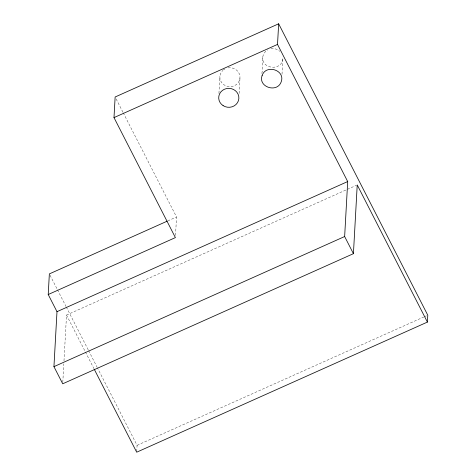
<?xml version="1.0" encoding="UTF-8"?>
<svg xmlns="http://www.w3.org/2000/svg" width="476" height="476" viewBox="0 0 476 476"><rect width="100%" height="100%" fill="white"/><g stroke="black" fill="none" stroke-linecap="round" stroke-linejoin="round"><path stroke-width="0.36" stroke-dasharray="2.38 1.78" d="M62.796 382.311L63.82 363.837M63.986 360.879L66.521 315.064L356.548 185.253M136.737 451.51L137.076 445.328L97.449 367.888M175.525 235.394L176.542 216.985L123.236 112.812M218.936 93.385L219.87 76.446M239.136 93.439L239.993 77.975M261.854 73.453C263.549 65.997 259.432 54.502 267.702 49.891M282.018 74.244L282.857 58.524M282.875 58.786C282.072 71.019 261.651 69.496 262.752 57.257M167.748 220.918L176.542 216.985M137.076 445.328L423.717 317.034M424.396 316.73L426.431 315.82M270.927 48.689C274.081 48.249 277.496 49.052 279.805 51.331M116.15 98.966L122.897 112.152M50.034 275.229L57.15 289.128M57.489 289.795L65.956 306.342M66.295 307.002L88.304 350.021M88.643 350.681L97.11 367.228M66.521 315.064L85.079 351.324M85.412 351.984L93.849 368.466M228.046 67.878A10.091 9.484 3.2 0 1 239.922 78.594A10.091 9.484 3.2 0 1 225.392 85.656A10.091 9.484 3.2 0 1 222.863 70.4M223.345 69.984A10.091 9.484 3.2 0 1 224.964 68.925"/><path stroke-width="0.71" d="M94.189 369.126L136.695 452.2L427.4 322.085L357.226 184.95L353.424 253.672L62.719 383.787L53.943 366.645L56.989 311.667L48.219 294.525L49.355 273.908L167.07 221.221M48.219 294.525L175.4 237.601L113.996 117.608L115.138 96.991L278.662 23.8L427.781 315.213L427.4 322.085M353.424 253.672L344.648 236.53L347.694 181.552L277.52 44.417L278.662 23.8M113.996 117.608L277.52 44.417M56.989 311.667L347.694 181.552M53.943 366.645L344.648 236.53M262.145 75.452C257.754 87.15 277.3 93.326 281.197 81.824C285.588 70.121 266.042 63.951 262.145 75.452M223.119 105.636A10.091 9.484 3.2 0 0 238.851 98.591A10.091 9.484 3.2 0 0 224.404 89.256A10.091 9.484 3.2 0 0 223.119 105.636"/></g></svg>
